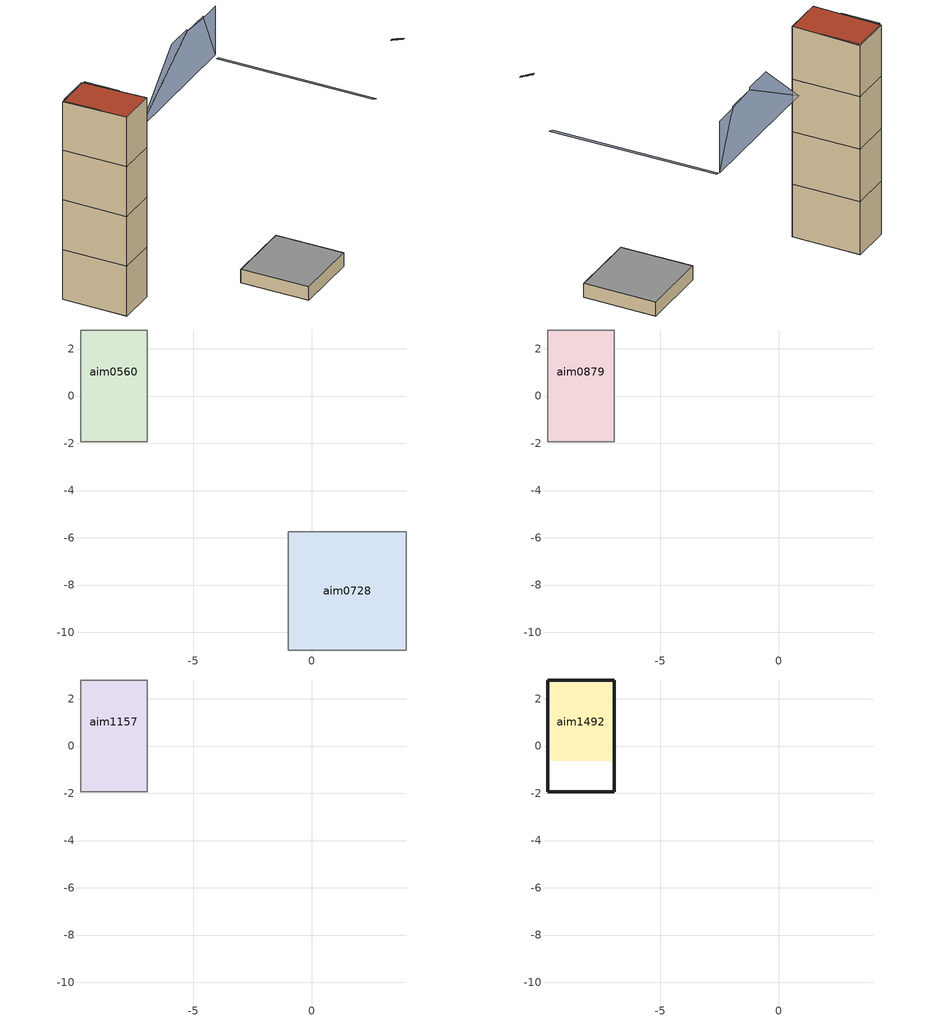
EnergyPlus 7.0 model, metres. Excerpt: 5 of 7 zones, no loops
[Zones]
aim0560
 floor to aim0243 (construction-33): -9.67,2.68 -7.07,2.68 -7.07,-0.62 -9.67,-0.62 z3.75
 floor to aim0879 (construction-23): -9.78,-1.93 -9.67,-0.62 -7.07,-0.62 -6.95,-1.93 z7.5; -7.07,-0.62 -7.07,2.68 -6.95,2.8 -6.95,-1.93 z7.5; -9.78,-1.93 -9.78,2.8 -9.67,2.68 -9.67,-0.62 z7.5; -9.78,2.8 -6.95,2.8 -7.07,2.68 -9.67,2.68 z7.5
 wall to aim0046 (construction-31): -6.95,2.8 -9.78,2.8 -9.78,-1.93 -6.95,-1.93 -6.95,2.8 z3.75:7.5
 ceiling to aim0243 (construction-23): -6.95,-1.93 -6.95,2.8 -7.07,2.68 -7.07,-0.62 z3.75; -9.67,2.68 -7.07,2.68 -6.95,2.8 -9.78,2.8 z3.75; -6.95,-1.93 -7.07,-0.62 -9.67,-0.62 -9.78,-1.93 z3.75; -9.67,-0.62 -9.67,2.68 -9.78,2.8 -9.78,-1.93 z3.75
aim0728
 floor to aim0046 (construction-23): -0.98,-10.75 -0.98,-5.75 4.02,-5.75 4.02,-10.75 z3.75
 wall to aim0046 (construction-31): -0.98,-10.75 4.02,-10.75 4.02,-5.75 -0.98,-5.75 -0.98,-10.75 z2.75:3.75
 ceiling to aim0046 (construction-33): 4.02,-10.75 4.02,-5.75 -0.98,-5.75 -0.98,-10.75 z2.75
aim0879
 floor to aim0560 (construction-33): -9.67,2.68 -7.07,2.68 -7.07,-0.62 -9.67,-0.62 z7.5
 floor to aim1157 (construction-23): -9.78,-1.93 -9.67,-0.62 -7.07,-0.62 -6.95,-1.93 z11.25; -7.07,-0.62 -7.07,2.68 -6.95,2.8 -6.95,-1.93 z11.25; -9.78,-1.93 -9.78,2.8 -9.67,2.68 -9.67,-0.62 z11.25; -9.78,2.8 -6.95,2.8 -7.07,2.68 -9.67,2.68 z11.25
 wall to aim0046 (construction-31): -6.95,2.8 -9.78,2.8 -9.78,-1.93 -6.95,-1.93 -6.95,2.8 z7.5:11.25
aim1157
 floor to aim0879 (construction-33): -9.67,2.68 -7.07,2.68 -7.07,-0.62 -9.67,-0.62 z11.25
 floor to aim1492 (construction-23): -9.78,-1.93 -9.67,-0.62 -7.07,-0.62 -6.95,-1.93 z15; -7.07,-0.62 -7.07,2.68 -6.95,2.8 -6.95,-1.93 z15; -9.78,-1.93 -9.78,2.8 -9.67,2.68 -9.67,-0.62 z15; -9.78,2.8 -6.95,2.8 -7.07,2.68 -9.67,2.68 z15
 wall to aim0046 (construction-31): -6.95,2.8 -9.78,2.8 -9.78,-1.93 -6.95,-1.93 -6.95,2.8 z11.25:15
aim1492
 floor to aim1157 (construction-33): -9.67,2.68 -7.07,2.68 -7.07,-0.62 -9.67,-0.62 z15
 wall outside (construction-70): -6.95,2.8 -9.78,2.8 z15:18.65; -9.78,-1.93 -6.95,-1.93 z15:18.75; -9.78,-1.93,15 -9.78,-1.93,18.75 -9.78,2.8,18.65 -9.78,2.8,15; -6.95,-1.93,15 -6.95,2.8,15 -6.95,2.8,18.65 -6.95,-1.93,18.75
 roof outside (construction-51): -9.78,-1.93,18.75 -6.95,-1.93,18.75 -6.95,2.8,18.65 -9.78,2.8,18.65
shading: -9.78,2.68 -9.78,0.02 / -6.95,0.09 -6.95,2.68 / -7.14,2.8 -9.58,2.8 z18.67:18.75; -5.07,-0.5,15.15 1.52,-0.5,19 3.82,-0.5,18.85 5.58,-0.5,15.15; -5.07,-0.5,15.15 -0.62,-0.5,19.15 1.52,-0.5,19.15 1.52,-0.5,19; 3.82,-0.5,18.85 5.58,-0.5,18.85 5.58,-0.5,15.15; 5.43,-12.16 5.58,-12.32 5.58,-0.69 5.43,-0.69 z15; 1.52,-0.5,19 3.82,-0.5,19 3.82,-0.5,18.85; 6.3,-13.11,19.24 6.84,-13.65,19.2 6.61,-13.34,19.23; 6.46,-13.27,19.24 6.61,-13.27,19.23 6.46,-13.11,19.24; 6.76,-13.42,19.22 6.84,-13.57,19.21 6.99,-13.65,19.2; 6.3,-13.11 6.46,-13.19 6.46,-13.11 z19.24; 6.76,-13.5,19.22 6.84,-13.65,19.2 6.84,-13.5,19.22; 6.84,-13.65,19.21 6.99,-13.65,19.2 6.84,-13.57,19.21; 6.76,-13.57,19.22 6.84,-13.57,19.21 6.76,-13.42,19.22; 6.3,-13.11,19.24 6.61,-13.34,19.23 6.53,-13.27,19.23; 6.69,-13.42,19.22 6.84,-13.65,19.2 6.76,-13.5,19.22; 6.38,-13.11 6.46,-13.11 6.38,-13.04 z19.24; 6.61,-13.34,19.23 6.69,-13.34,19.22 6.61,-13.27,19.23; 6.61,-13.34,19.23 6.69,-13.42,19.22 6.69,-13.34,19.23; 6.23,-13.04,19.25 6.3,-13.11,19.24 6.3,-13.04,19.25; 6.53,-13.27 6.61,-13.34 6.61,-13.27 z19.23; 6.69,-13.42 6.76,-13.42 6.69,-13.34 z19.22
[Site:Location]
Beijing  Beijing China: Latitude {deg}=39.9066; Longitude {deg}=116.388; Time Zone {hr}=9.698967; Elevation {m}=34
[Site:GroundTemperature:BuildingSurface]
18.89, 18.92, 19.02, 19.12, 19.21, 19.23, 19.07, 19.32, 19.09, 19.21, 19.13, 18.96
[SizingPeriod:DesignDay] Day of Month=21; Humidity Indicating Type=Wet-Bulb
Name | Maximum Dry-Bulb Temperature {C} | Wet-Bulb at Max {C} | Barometric Pressure {Pa} | Wind Speed {m/s} | Wind Direction {deg} | Month | Day Type | Daily Dry-Bulb Temperature Range {deltaC} | Barometric Pressure {Pa}}
GBS_06M12_07_145204 Winter | -10.4 | -10.4 | 99400 | 1.9 | 340 | 1 | WinterDesignDay
GBS_06M12_07_145204 Summer | 32.9 | 21.8 |  | 0 | 0 | 7 | SummerDesignDay | 8.7 | 99800
[BUILDING]
Project Name: Building Azimuth=0; Building Terrain=Suburbs; Loads Convergence Tolerance=4E-02; Temperature Convergence Tolerance=4E-01; Solar Distribution=MinimalShadowing; Max Number of Warmup Days=25; Minimum Number of Warmup Days=6
[MATERIAL:NoMass]
mat-248: MediumRough, 0.366309
mat-452: Smooth, 0.170827
mat-244: Smooth, 0.0105666
mat-448: Smooth, 1.6255
[MATERIAL]
mat-384: Smooth, 0.01905, 0.11544, 512.591, 1381.644, 0.9, 0.75, 0.75
mat-223: Smooth, 0.01271, 0.0571142, 288.332, 1339.776, 0.9, 0.75, 0.75
mat-247: Smooth, 0.00954, 0.162516, 1121.29, 1465.38, 0.9, 0.75, 0.75
mat-416: Smooth, 0.0762, 0.0415376, 240.277, 711.756, 0.9, 0.75, 0.75
mat-391: Smooth, 0.01777, 0.11544, 512.591, 1256.04, 0.9, 0.75, 0.75
mat-353: Smooth, 0.01588, 0.160266, 800.923, 837.36, 0.9, 0.75, 0.75
[MATERIAL:AirGap]
mat-464: 0.109188
[CONSTRUCTION]
construction-23: mat-384, mat-452, mat-248
construction-33: mat-223
construction-51: mat-247, mat-244, mat-416, mat-416, mat-384
construction-70: mat-391, mat-244, mat-384, mat-448, mat-353
construction-31: mat-353, mat-464, mat-353
[ZONE]
aim0560; aim0879: 0, 0, 0, 0, 1, 1, 9.19902, 43.862, 4.76812
aim0728: 0, 0, 0, 0, 1, 1, 0.84218, 21.0545, 25
aim1157: 0, 0, 0, 0, 1, 1, 9.37856, 44.7181, 4.76812
aim1492: 0, 0, 0, 0, 1, 1, 8.77007, 41.8168, 4.76812
